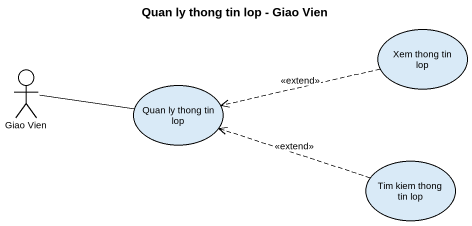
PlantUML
@startuml
title Quan ly thong tin lop - Giao Vien
usecase "Xem thong tin lop" as Xem_thong_tin_lop
actor "Giao Vien" as Giao_Vien
usecase "Quan ly thong tin lop" as Quan_ly_thong_tin_lop
usecase "Tim kiem thong tin lop" as Tim_kiem_thong_tin_lop
Xem_thong_tin_lop .left.> Quan_ly_thong_tin_lop : <<extend>>
Giao_Vien -right- Quan_ly_thong_tin_lop
Tim_kiem_thong_tin_lop .left.> Quan_ly_thong_tin_lop : <<extend>>
@enduml
